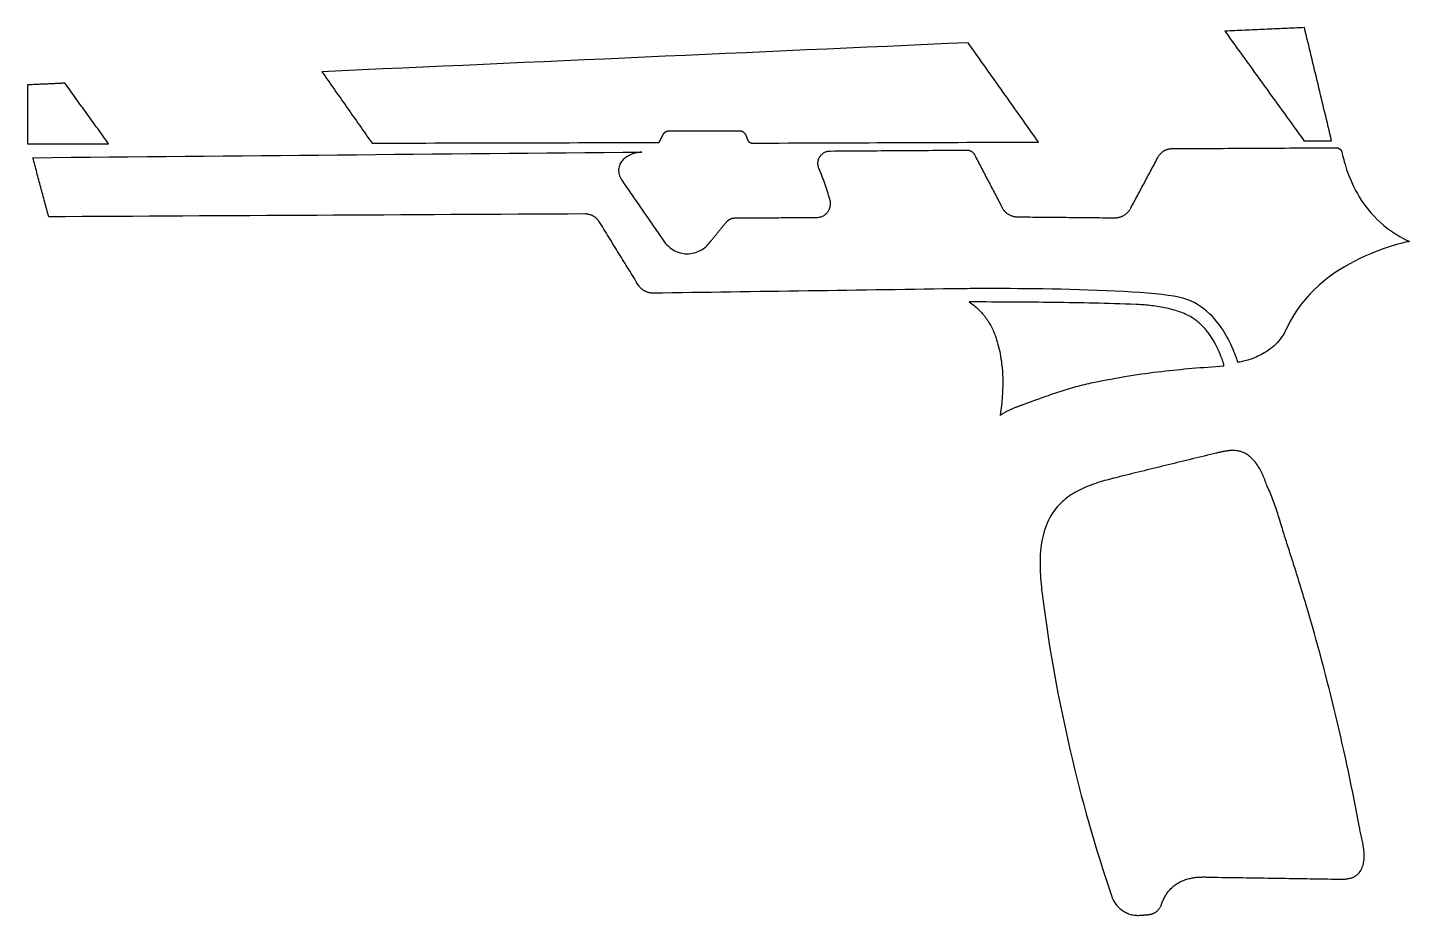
# Model space of a CAD drawing. Header units: metres. Extents: x 15 to 150, y -137 to -51.
import ezdxf

# ---------------------------------------------------------------- set-up
doc = ezdxf.new("R2010")
doc.units = ezdxf.units.M

msp = doc.modelspace()

# ---------------------------------------------------------------- linework, layer by layer
for points in [[(139.395708, -61.676534), (139.479528, -61.67628), (139.563348, -61.676026), (139.647168, -61.675772), (139.730988, -61.675518), (139.814808, -61.675264), (139.898628, -61.67501), (139.982448, -61.674756), (140.066268, -61.674502), (140.150088, -61.674248), (140.233908, -61.673994), (140.317728, -61.67374), (140.401548, -61.673486), (140.485368, -61.673232), (140.569188, -61.672978), (140.653008, -61.672724), (140.736828, -61.67247), (140.820648, -61.672216), (140.904468, -61.671962), (140.988288, -61.671708), (141.072108, -61.671454), (141.155928, -61.6712), (141.239748, -61.670946), (141.323568, -61.670692), (141.407388, -61.670438), (141.491208, -61.670184), (141.575028, -61.66993), (141.658848, -61.669676), (141.742668, -61.669422), (141.826488, -61.669168), (141.910308, -61.668914), (141.994128, -61.66866), (142.077948, -61.668406), (141.99489, -61.322458), (141.911832, -60.97651), (141.828774, -60.630562), (141.745716, -60.284614), (141.662658, -59.938666), (141.5796, -59.592718), (141.496542, -59.24677), (141.413484, -58.900822), (141.330426, -58.554874), (141.247368, -58.208926), (141.16431, -57.862978), (141.081252, -57.51703), (140.998194, -57.171082), (140.915136, -56.825134), (140.832078, -56.479186), (140.74902, -56.133238), (140.665962, -55.78729), (140.582904, -55.441342), (140.499846, -55.095394), (140.416788, -54.749446), (140.33373, -54.403498), (140.250672, -54.05755), (140.167614, -53.711602), (140.084556, -53.365654), (140.001498, -53.019706), (139.91844, -52.673758), (139.835382, -52.32781), (139.752324, -51.981862), (139.669266, -51.635914), (139.586208, -51.289966), (139.50315, -50.944018), (139.420092, -50.59807), (139.177014, -50.608992), (138.93419, -50.619914), (138.691112, -50.630836), (138.448034, -50.641758), (138.20521, -50.65268), (137.962132, -50.663602), (137.719054, -50.674524), (137.47623, -50.685446), (137.233152, -50.696368), (136.990328, -50.70729), (136.74725, -50.718212), (136.504172, -50.729134), (136.261348, -50.740056), (136.01827, -50.750978), (135.775192, -50.7619), (135.532368, -50.772822), (135.28929, -50.783744), (135.046466, -50.794666), (134.803388, -50.805588), (134.56031, -50.81651), (134.317486, -50.827432), (134.074408, -50.838354), (133.83133, -50.849276), (133.588506, -50.860198), (133.345428, -50.87112), (133.102604, -50.882042), (132.859526, -50.892964), (132.616448, -50.903886), (132.373624, -50.914808), (132.130546, -50.92573), (131.887468, -50.936652), (131.644644, -50.947574), (131.88696, -51.283108), (132.129276, -51.618642), (132.371592, -51.954176), (132.613908, -52.28971), (132.856224, -52.625244), (133.09854, -52.960778), (133.340856, -53.296312), (133.583172, -53.631846), (133.825488, -53.96738), (134.067804, -54.302914), (134.31012, -54.638448), (134.552436, -54.973982), (134.794752, -55.309516), (135.037068, -55.64505), (135.279384, -55.980584), (135.5217, -56.316118), (135.764016, -56.651652), (136.006332, -56.987186), (136.248648, -57.32272), (136.490964, -57.658254), (136.73328, -57.993788), (136.975596, -58.329322), (137.217912, -58.664856), (137.460228, -59.00039), (137.702544, -59.335924), (137.94486, -59.671458), (138.187176, -60.006992), (138.429492, -60.342526), (138.671808, -60.67806), (138.914124, -61.013594), (139.15644, -61.349128), (139.398756, -61.684662)], [(106.548428, -52.07635), (104.575102, -52.164742), (102.601776, -52.253134), (100.62845, -52.341526), (98.655124, -52.429918), (96.681798, -52.51831), (94.708472, -52.606702), (92.735146, -52.695094), (90.76182, -52.783486), (88.788494, -52.871878), (86.815168, -52.96027), (84.841842, -53.048662), (82.868516, -53.137054), (80.89519, -53.225446), (78.921864, -53.313838), (76.948538, -53.40223), (74.975212, -53.490622), (73.001886, -53.579014), (71.02856, -53.667406), (69.055234, -53.755798), (67.081908, -53.84419), (65.108582, -53.932582), (63.135256, -54.020974), (61.16193, -54.109366), (59.188604, -54.197758), (57.215278, -54.28615), (55.241952, -54.374542), (53.268626, -54.462934), (51.2953, -54.551326), (49.321974, -54.639718), (47.348648, -54.72811), (45.375322, -54.816502), (43.401996, -54.904894), (43.555158, -55.12308), (43.70832, -55.341266), (43.861482, -55.559452), (44.014644, -55.777638), (44.167806, -55.995824), (44.320968, -56.21401), (44.47413, -56.432196), (44.627292, -56.650382), (44.780454, -56.868568), (44.933616, -57.086754), (45.086778, -57.30494), (45.23994, -57.523126), (45.393102, -57.741312), (45.546264, -57.959498), (45.699426, -58.177684), (45.852588, -58.39587), (46.00575, -58.614056), (46.158912, -58.832242), (46.312074, -59.050428), (46.465236, -59.268614), (46.618398, -59.4868), (46.77156, -59.704986), (46.924722, -59.923172), (47.077884, -60.141358), (47.231046, -60.359544), (47.384208, -60.57773), (47.53737, -60.795916), (47.690532, -61.014102), (47.843694, -61.232288), (47.996856, -61.450474), (48.150018, -61.66866), (48.30318, -61.886846), (49.179734, -61.884814), (50.056288, -61.882782), (50.932842, -61.88075), (51.809396, -61.878718), (52.68595, -61.876686), (53.562504, -61.874654), (54.439058, -61.872622), (55.315612, -61.87059), (56.192166, -61.868558), (57.06872, -61.866526), (57.945274, -61.864494), (58.821828, -61.862462), (59.698382, -61.86043), (60.574936, -61.858398), (61.45149, -61.856366), (62.328044, -61.854334), (63.204598, -61.852302), (64.081152, -61.85027), (64.957706, -61.848238), (65.83426, -61.846206), (66.710814, -61.844174), (67.587368, -61.842142), (68.463922, -61.84011), (69.340476, -61.838078), (70.21703, -61.836046), (71.093584, -61.834014), (71.970138, -61.831982), (72.846692, -61.82995), (73.723246, -61.827918), (74.5998, -61.825886), (75.476354, -61.823854), (76.352908, -61.821822), (76.366878, -61.794644), (76.380848, -61.767466), (76.394818, -61.740288), (76.408788, -61.71311), (76.422758, -61.685932), (76.436728, -61.658754), (76.450698, -61.631576), (76.464668, -61.604398), (76.478638, -61.57722), (76.492608, -61.550042), (76.506578, -61.522864), (76.520548, -61.495686), (76.534518, -61.468508), (76.548488, -61.44133), (76.562458, -61.414152), (76.576428, -61.386974), (76.590398, -61.359796), (76.604368, -61.332618), (76.618338, -61.30544), (76.632308, -61.278262), (76.646278, -61.251084), (76.660248, -61.223906), (76.674218, -61.196728), (76.688188, -61.16955), (76.702158, -61.142372), (76.716128, -61.115194), (76.730098, -61.088016), (76.744068, -61.060838), (76.758038, -61.03366), (76.772008, -61.006482), (76.785978, -60.979304), (76.799948, -60.952126), (76.812902, -60.93587), (76.826364, -60.920122), (76.84008, -60.904628), (76.854304, -60.889642), (76.868782, -60.875164), (76.883768, -60.861194), (76.899008, -60.847478), (76.914756, -60.83427), (76.930758, -60.82157), (76.947014, -60.809378), (76.963778, -60.797694), (76.980796, -60.786518), (76.998068, -60.77585), (77.015594, -60.76569), (77.033374, -60.756038), (77.051408, -60.746894), (77.069696, -60.738258), (77.088238, -60.73013), (77.107034, -60.72251), (77.126084, -60.715398), (77.145388, -60.708794), (77.164946, -60.702698), (77.184504, -60.69711), (77.204316, -60.692284), (77.224382, -60.687966), (77.244448, -60.684156), (77.264768, -60.680854), (77.285088, -60.678314), (77.305662, -60.676282), (77.326236, -60.674758), (77.347064, -60.673742), (77.367892, -60.673488), (77.58049, -60.673488), (77.793088, -60.673488), (78.005686, -60.673488), (78.218284, -60.673488), (78.430882, -60.673488), (78.64348, -60.673488), (78.856078, -60.673488), (79.068676, -60.673488), (79.281274, -60.673488), (79.493872, -60.673488), (79.70647, -60.673488), (79.919068, -60.673488), (80.131666, -60.673488), (80.344264, -60.673488), (80.556862, -60.673488), (80.76946, -60.673488), (80.982058, -60.673488), (81.194656, -60.673488), (81.407254, -60.673488), (81.619852, -60.673488), (81.83245, -60.673488), (82.045048, -60.673488), (82.257646, -60.673488), (82.470244, -60.673488), (82.682842, -60.673488), (82.89544, -60.673488), (83.108038, -60.673488), (83.320636, -60.673488), (83.533234, -60.673488), (83.745832, -60.673488), (83.95843, -60.673488), (84.171028, -60.673488), (84.199984, -60.673996), (84.228686, -60.675774), (84.257134, -60.678568), (84.285328, -60.682632), (84.313268, -60.687712), (84.3407, -60.693808), (84.367878, -60.70092), (84.394802, -60.709048), (84.421218, -60.718192), (84.447126, -60.728352), (84.472526, -60.739528), (84.497418, -60.75172), (84.521802, -60.764928), (84.545678, -60.778898), (84.569046, -60.793884), (84.591906, -60.809632), (84.614004, -60.826396), (84.635594, -60.843922), (84.656422, -60.86221), (84.676488, -60.88126), (84.695792, -60.901072), (84.714334, -60.9219), (84.732114, -60.943236), (84.749132, -60.965334), (84.765388, -60.988194), (84.780628, -61.011816), (84.795106, -61.0362), (84.808568, -61.061092), (84.821014, -61.086746), (84.832698, -61.112908), (84.843366, -61.139578), (84.853018, -61.16701), (84.857336, -61.178694), (84.861654, -61.190378), (84.865972, -61.202062), (84.87029, -61.213746), (84.874608, -61.22543), (84.878926, -61.237114), (84.883244, -61.248798), (84.887562, -61.260482), (84.89188, -61.272166), (84.896198, -61.28385), (84.900516, -61.295534), (84.904834, -61.307218), (84.909152, -61.318902), (84.91347, -61.330586), (84.917788, -61.34227), (84.922106, -61.353954), (84.926424, -61.365638), (84.930742, -61.377322), (84.93506, -61.389006), (84.939378, -61.40069), (84.943696, -61.412374), (84.948014, -61.424058), (84.952332, -61.435742), (84.95665, -61.447426), (84.960968, -61.45911), (84.965286, -61.470794), (84.969604, -61.482478), (84.973922, -61.494162), (84.97824, -61.505846), (84.982558, -61.51753), (84.986876, -61.529214), (84.991194, -61.540898), (84.99856, -61.560202), (85.006688, -61.578998), (85.015324, -61.59754), (85.024722, -61.615574), (85.034882, -61.6331), (85.04555, -61.650118), (85.056726, -61.666628), (85.068664, -61.68263), (85.08111, -61.698124), (85.094064, -61.71311), (85.107526, -61.727588), (85.121496, -61.741558), (85.135974, -61.75502), (85.15096, -61.767974), (85.166454, -61.780166), (85.182456, -61.79185), (85.198966, -61.802772), (85.21573, -61.813186), (85.233002, -61.822838), (85.250528, -61.831982), (85.268562, -61.840364), (85.28685, -61.848238), (85.305392, -61.85535), (85.324188, -61.8617), (85.343238, -61.867288), (85.362542, -61.872368), (85.3821, -61.876686), (85.401912, -61.880242), (85.421978, -61.883036), (85.442298, -61.885068), (85.462872, -61.886084), (85.483446, -61.886338), (86.356698, -61.883036), (87.22995, -61.879734), (88.103202, -61.876432), (88.976454, -61.87313), (89.849706, -61.869828), (90.722958, -61.866526), (91.59621, -61.863224), (92.469462, -61.859922), (93.342714, -61.85662), (94.215966, -61.853318), (95.089218, -61.850016), (95.96247, -61.846714), (96.835722, -61.843412), (97.708974, -61.84011), (98.582226, -61.836808), (99.455478, -61.833506), (100.32873, -61.830204), (101.201982, -61.826902), (102.075234, -61.8236), (102.948486, -61.820298), (103.821738, -61.816996), (104.69499, -61.813694), (105.568242, -61.810392), (106.441494, -61.80709), (107.314746, -61.803788), (108.187998, -61.800486), (109.06125, -61.797184), (109.934502, -61.793882), (110.807754, -61.79058), (111.681006, -61.787278), (112.554258, -61.783976), (113.42751, -61.780674), (113.212626, -61.477398), (112.997742, -61.174122), (112.782858, -60.870846), (112.567974, -60.56757), (112.35309, -60.264294), (112.138206, -59.961018), (111.923322, -59.657742), (111.708438, -59.354466), (111.493554, -59.05119), (111.27867, -58.747914), (111.063786, -58.444638), (110.848902, -58.141362), (110.634018, -57.838086), (110.419134, -57.53481), (110.20425, -57.231534), (109.989366, -56.928258), (109.774482, -56.624982), (109.559598, -56.321706), (109.344714, -56.01843), (109.12983, -55.715154), (108.914946, -55.411878), (108.700062, -55.108602), (108.485178, -54.805326), (108.270294, -54.50205), (108.05541, -54.198774), (107.840526, -53.895498), (107.625642, -53.592222), (107.410758, -53.288946), (107.195874, -52.98567), (106.98099, -52.682394), (106.766106, -52.379118), (106.551222, -52.075842)], [(18.28927, -56.031384), (18.175478, -56.036464), (18.061686, -56.041544), (17.947894, -56.046624), (17.834102, -56.051704), (17.72031, -56.056784), (17.606518, -56.061864), (17.492726, -56.066944), (17.378934, -56.072024), (17.265142, -56.077104), (17.15135, -56.082184), (17.037558, -56.087264), (16.923766, -56.092344), (16.809974, -56.097424), (16.696182, -56.102504), (16.58239, -56.107584), (16.468598, -56.112664), (16.354806, -56.117744), (16.241014, -56.122824), (16.127222, -56.127904), (16.01343, -56.132984), (15.899638, -56.138064), (15.785846, -56.143144), (15.672054, -56.148224), (15.558262, -56.153304), (15.44447, -56.158384), (15.330678, -56.163464), (15.216886, -56.168544), (15.103094, -56.173624), (14.989302, -56.178704), (14.87551, -56.183784), (14.761718, -56.188864), (14.647926, -56.193944), (14.647926, -56.374284), (14.647926, -56.554624), (14.647926, -56.734964), (14.647926, -56.915304), (14.647926, -57.095644), (14.647926, -57.275984), (14.647926, -57.456324), (14.647926, -57.636664), (14.647926, -57.817004), (14.647926, -57.997344), (14.647926, -58.177684), (14.647926, -58.358024), (14.647926, -58.538364), (14.647926, -58.718704), (14.647926, -58.899044), (14.647926, -59.079384), (14.647926, -59.259724), (14.647926, -59.440064), (14.647926, -59.620404), (14.647926, -59.800744), (14.647926, -59.981084), (14.647926, -60.161424), (14.647926, -60.341764), (14.647926, -60.522104), (14.647926, -60.702444), (14.647926, -60.882784), (14.647926, -61.063124), (14.647926, -61.243464), (14.647926, -61.423804), (14.647926, -61.604144), (14.647926, -61.784484), (14.647926, -61.964824), (14.895068, -61.964316), (15.14221, -61.963808), (15.389352, -61.9633), (15.636494, -61.962792), (15.883636, -61.962284), (16.130778, -61.961776), (16.37792, -61.961268), (16.625062, -61.96076), (16.872204, -61.960252), (17.119346, -61.959744), (17.366488, -61.959236), (17.61363, -61.958728), (17.860772, -61.95822), (18.107914, -61.957712), (18.355056, -61.957204), (18.602198, -61.956696), (18.84934, -61.956188), (19.096482, -61.95568), (19.343624, -61.955172), (19.590766, -61.954664), (19.837908, -61.954156), (20.08505, -61.953648), (20.332192, -61.95314), (20.579334, -61.952632), (20.826476, -61.952124), (21.073618, -61.951616), (21.32076, -61.951108), (21.567902, -61.9506), (21.815044, -61.950092), (22.062186, -61.949584), (22.309328, -61.949076), (22.55647, -61.948568), (22.423374, -61.763656), (22.290278, -61.578744), (22.157182, -61.393832), (22.024086, -61.20892), (21.89099, -61.024008), (21.757894, -60.839096), (21.624798, -60.654184), (21.491702, -60.469272), (21.358606, -60.28436), (21.22551, -60.099448), (21.092414, -59.914536), (20.959318, -59.729624), (20.826222, -59.544712), (20.693126, -59.3598), (20.56003, -59.174888), (20.426934, -58.989976), (20.293838, -58.805064), (20.160742, -58.620152), (20.027646, -58.43524), (19.89455, -58.250328), (19.761454, -58.065416), (19.628358, -57.880504), (19.495262, -57.695592), (19.362166, -57.51068), (19.22907, -57.325768), (19.095974, -57.140856), (18.962878, -56.955944), (18.829782, -56.771032), (18.696686, -56.58612), (18.56359, -56.401208), (18.430494, -56.216296), (18.297398, -56.031384)], [(15.169388, -63.308484), (17.029176, -63.291212), (18.888964, -63.27394), (20.748752, -63.256668), (22.60854, -63.239396), (24.468328, -63.222124), (26.328116, -63.204852), (28.187904, -63.18758), (30.047692, -63.170308), (31.90748, -63.153036), (33.767268, -63.135764), (35.627056, -63.118492), (37.486844, -63.10122), (39.346632, -63.083948), (41.20642, -63.066676), (43.066208, -63.049404), (44.925996, -63.032132), (46.785784, -63.01486), (48.645572, -62.997588), (50.50536, -62.980316), (52.365148, -62.963044), (54.224936, -62.945772), (56.084724, -62.9285), (57.944512, -62.911228), (59.8043, -62.893956), (61.664088, -62.876684), (63.523876, -62.859412), (65.383664, -62.84214), (67.243452, -62.824868), (69.10324, -62.807596), (70.963028, -62.790324), (72.822816, -62.773052), (74.682604, -62.75578), (74.519028, -62.771528), (74.359262, -62.793626), (74.20356, -62.822074), (74.05243, -62.856618), (73.906126, -62.897004), (73.764902, -62.943232), (73.628758, -62.995048), (73.498202, -63.052198), (73.373742, -63.114682), (73.255378, -63.182246), (73.143364, -63.254636), (73.037954, -63.331852), (72.939656, -63.41364), (72.848724, -63.499746), (72.765158, -63.59017), (72.689466, -63.684658), (72.621902, -63.782956), (72.56272, -63.885064), (72.512174, -63.990728), (72.470518, -64.099694), (72.43826, -64.211962), (72.4154, -64.327278), (72.402446, -64.445388), (72.399398, -64.566292), (72.406764, -64.689736), (72.424798, -64.815466), (72.453754, -64.943228), (72.493886, -65.073022), (72.545448, -65.204848), (72.608694, -65.338198), (72.684132, -65.473072), (72.771762, -65.60947), (72.889872, -65.780412), (73.007982, -65.951354), (73.126092, -66.122296), (73.244202, -66.293238), (73.362312, -66.46418), (73.480422, -66.635122), (73.598532, -66.806064), (73.716642, -66.977006), (73.834752, -67.147948), (73.952862, -67.31889), (74.070972, -67.489832), (74.189082, -67.660774), (74.307192, -67.831716), (74.425302, -68.002658), (74.543412, -68.1736), (74.661522, -68.344542), (74.779632, -68.515484), (74.897742, -68.686426), (75.015852, -68.857368), (75.133962, -69.02831), (75.252072, -69.199252), (75.370182, -69.370194), (75.488292, -69.541136), (75.606402, -69.712078), (75.724512, -69.88302), (75.842622, -70.053962), (75.960732, -70.224904), (76.078842, -70.395846), (76.196952, -70.566788), (76.315062, -70.73773), (76.433172, -70.908672), (76.551282, -71.079614), (76.683108, -71.285862), (76.820522, -71.476616), (76.963016, -71.652384), (77.110082, -71.81342), (77.261466, -71.959978), (77.41666, -72.092312), (77.575156, -72.21093), (77.7367, -72.315832), (77.900784, -72.407526), (78.0669, -72.486266), (78.23454, -72.552306), (78.40345, -72.6059), (78.573122, -72.647302), (78.743048, -72.676766), (78.912974, -72.6948), (79.082392, -72.701404), (79.250794, -72.697086), (79.417926, -72.6821), (79.58328, -72.6567), (79.746348, -72.62114), (79.906622, -72.575674), (80.063848, -72.52081), (80.217518, -72.456548), (80.367378, -72.383396), (80.512666, -72.301608), (80.653128, -72.211438), (80.788256, -72.11314), (80.917796, -72.006968), (81.04124, -71.893176), (81.15808, -71.772272), (81.267808, -71.64451), (81.37017, -71.50989), (81.417414, -71.451978), (81.464658, -71.394066), (81.511902, -71.336154), (81.559146, -71.278242), (81.60639, -71.22033), (81.653634, -71.162418), (81.700878, -71.104506), (81.748122, -71.046594), (81.795366, -70.988682), (81.84261, -70.93077), (81.889854, -70.872858), (81.937098, -70.814946), (81.984342, -70.757034), (82.031586, -70.699122), (82.07883, -70.64121), (82.126074, -70.583298), (82.173318, -70.525386), (82.220562, -70.467474), (82.267806, -70.409562), (82.31505, -70.35165), (82.362294, -70.293738), (82.409538, -70.235826), (82.456782, -70.177914), (82.504026, -70.120002), (82.55127, -70.06209), (82.598514, -70.004178), (82.645758, -69.946266), (82.693002, -69.888354), (82.740246, -69.830442), (82.78749, -69.77253), (82.834734, -69.714618), (82.881978, -69.656706), (82.904076, -69.628512), (82.926936, -69.60108), (82.950558, -69.574664), (82.974942, -69.54901), (82.999834, -69.524118), (83.025488, -69.499988), (83.051904, -69.47662), (83.078828, -69.454268), (83.106514, -69.432678), (83.134708, -69.412104), (83.16341, -69.392292), (83.19262, -69.373496), (83.222338, -69.355462), (83.252564, -69.338444), (83.283298, -69.322188), (83.31454, -69.306948), (83.34629, -69.292724), (83.378548, -69.279262), (83.41106, -69.266816), (83.44408, -69.255386), (83.477354, -69.244972), (83.510882, -69.235574), (83.544918, -69.227192), (83.579208, -69.219826), (83.613752, -69.213476), (83.64855, -69.208142), (83.683602, -69.203824), (83.718654, -69.200522), (83.75396, -69.198236), (83.78952, -69.196966), (83.82508, -69.196966), (83.860894, -69.197982), (84.10575, -69.196458), (84.350606, -69.194934), (84.595462, -69.19341), (84.840318, -69.191886), (85.085174, -69.190362), (85.33003, -69.188838), (85.574886, -69.187314), (85.819742, -69.18579), (86.064598, -69.184266), (86.309454, -69.182742), (86.55431, -69.181218), (86.799166, -69.179694), (87.044022, -69.17817), (87.288878, -69.176646), (87.533734, -69.175122), (87.77859, -69.173598), (88.023446, -69.172074), (88.268302, -69.17055), (88.513158, -69.169026), (88.758014, -69.167502), (89.00287, -69.165978), (89.247726, -69.164454), (89.492582, -69.16293), (89.737438, -69.161406), (89.982294, -69.159882), (90.22715, -69.158358), (90.472006, -69.156834), (90.716862, -69.15531), (90.961718, -69.153786), (91.206574, -69.152262), (91.45143, -69.150738), (91.696286, -69.149214), (91.782392, -69.15023), (91.866974, -69.146166), (91.949778, -69.137022), (92.030804, -69.123052), (92.110052, -69.104256), (92.187268, -69.080888), (92.262198, -69.053202), (92.334842, -69.021198), (92.4052, -68.98513), (92.473018, -68.945252), (92.538042, -68.901564), (92.600272, -68.85432), (92.659454, -68.803774), (92.715588, -68.749926), (92.768674, -68.69303), (92.818204, -68.63334), (92.864432, -68.570856), (92.907104, -68.505832), (92.945966, -68.438522), (92.981018, -68.368926), (93.012006, -68.297298), (93.03893, -68.223892), (93.061536, -68.148708), (93.079824, -68.072), (93.09354, -67.993768), (93.102684, -67.914266), (93.107002, -67.833748), (93.10624, -67.752468), (93.100652, -67.670426), (93.08973, -67.587876), (93.073474, -67.504818), (93.051884, -67.421506), (93.026738, -67.336416), (93.001084, -67.250056), (92.974922, -67.162426), (92.947998, -67.07378), (92.920566, -66.984118), (92.892626, -66.89344), (92.864178, -66.801746), (92.834968, -66.70929), (92.80525, -66.616072), (92.775024, -66.521838), (92.74429, -66.427096), (92.712794, -66.331592), (92.68079, -66.23558), (92.648278, -66.138806), (92.615258, -66.041524), (92.58173, -65.943734), (92.547694, -65.84569), (92.51315, -65.747138), (92.477844, -65.648332), (92.44203, -65.549272), (92.405708, -65.450212), (92.368878, -65.350898), (92.33154, -65.251584), (92.293694, -65.15227), (92.25534, -65.052956), (92.216478, -64.953642), (92.177108, -64.854328), (92.13723, -64.755268), (92.096844, -64.656462), (92.05595, -64.55791), (92.014548, -64.459866), (91.972638, -64.362076), (91.94292, -64.286384), (91.918536, -64.210438), (91.899232, -64.134238), (91.885262, -64.058038), (91.876118, -63.982092), (91.8718, -63.9064), (91.872308, -63.831216), (91.877388, -63.756794), (91.88704, -63.683388), (91.901264, -63.610998), (91.919552, -63.539878), (91.942158, -63.470282), (91.968828, -63.40221), (91.999308, -63.335916), (92.033598, -63.271654), (92.071698, -63.209424), (92.113354, -63.149734), (92.158566, -63.092584), (92.20708, -63.037974), (92.258642, -62.986158), (92.313506, -62.937644), (92.371164, -62.892178), (92.43187, -62.850268), (92.49537, -62.811914), (92.56141, -62.77737), (92.62999, -62.746636), (92.700856, -62.72022), (92.774008, -62.698122), (92.849446, -62.680342), (92.926916, -62.667388), (93.006418, -62.65926), (93.087698, -62.656212), (93.50502, -62.653418), (93.922342, -62.650624), (94.339664, -62.64783), (94.756986, -62.645036), (95.174308, -62.642242), (95.59163, -62.639448), (96.008952, -62.636654), (96.426274, -62.63386), (96.843596, -62.631066), (97.260918, -62.628272), (97.67824, -62.625478), (98.095562, -62.622684), (98.512884, -62.61989), (98.930206, -62.617096), (99.347528, -62.614302), (99.76485, -62.611508), (100.182172, -62.608714), (100.599494, -62.60592), (101.016816, -62.603126), (101.434138, -62.600332), (101.85146, -62.597538), (102.268782, -62.594744), (102.686104, -62.59195), (103.103426, -62.589156), (103.520748, -62.586362), (103.93807, -62.583568), (104.355392, -62.580774), (104.772714, -62.57798), (105.190036, -62.575186), (105.607358, -62.572392), (106.02468, -62.569598), (106.442002, -62.566804), (106.472482, -62.567058), (106.502708, -62.568582), (106.53268, -62.571122), (106.562398, -62.574678), (106.591862, -62.579504), (106.621072, -62.585346), (106.650028, -62.592204), (106.678476, -62.600078), (106.70667, -62.608968), (106.734356, -62.618874), (106.761788, -62.629796), (106.788712, -62.64148), (106.815128, -62.65418), (106.841036, -62.667896), (106.866436, -62.682374), (106.891328, -62.697868), (106.915712, -62.714124), (106.939334, -62.731396), (106.962448, -62.74943), (106.9848, -62.768226), (107.006644, -62.788038), (107.027726, -62.808612), (107.048046, -62.829948), (107.067604, -62.852046), (107.0864, -62.874906), (107.104434, -62.898528), (107.121706, -62.922912), (107.137962, -62.947804), (107.153456, -62.973458), (107.167934, -62.999874), (107.18165, -63.026798), (107.19435, -63.054484), (107.273344, -63.20536), (107.352338, -63.356236), (107.431332, -63.507112), (107.510326, -63.657988), (107.58932, -63.808864), (107.668314, -63.95974), (107.747308, -64.110616), (107.826302, -64.261492), (107.905296, -64.412368), (107.98429, -64.563244), (108.063284, -64.71412), (108.142278, -64.864996), (108.221272, -65.015872), (108.300266, -65.166748), (108.37926, -65.317624), (108.458254, -65.4685), (108.537248, -65.619376), (108.616242, -65.770252), (108.695236, -65.921128), (108.77423, -66.072004), (108.853224, -66.22288), (108.932218, -66.373756), (109.011212, -66.524632), (109.090206, -66.675508), (109.1692, -66.826384), (109.248194, -66.97726), (109.327188, -67.128136), (109.406182, -67.279012), (109.485176, -67.429888), (109.56417, -67.580764), (109.643164, -67.73164), (109.722158, -67.882516), (109.746034, -67.949572), (109.77245, -68.015358), (109.801406, -68.07962), (109.832648, -68.142358), (109.866176, -68.203572), (109.90199, -68.263008), (109.939836, -68.32092), (109.979968, -68.377054), (110.022132, -68.43141), (110.066074, -68.483988), (110.112048, -68.534788), (110.1598, -68.58381), (110.20933, -68.6308), (110.260638, -68.675758), (110.31347, -68.718684), (110.36808, -68.759578), (110.424214, -68.79844), (110.481872, -68.835016), (110.5408, -68.869306), (110.600998, -68.901564), (110.662466, -68.931282), (110.725204, -68.958714), (110.789212, -68.98386), (110.854236, -69.006466), (110.920276, -69.026532), (110.987332, -69.044058), (111.05515, -69.059044), (111.12373, -69.07149), (111.193072, -69.081142), (111.263176, -69.088254), (111.333788, -69.092572), (111.405162, -69.094096), (111.701326, -69.09689), (111.99749, -69.099684), (112.293654, -69.102478), (112.589818, -69.105272), (112.885982, -69.108066), (113.182146, -69.11086), (113.47831, -69.113654), (113.774474, -69.116448), (114.070638, -69.119242), (114.366802, -69.122036), (114.662966, -69.12483), (114.95913, -69.127624), (115.255294, -69.130418), (115.551458, -69.133212), (115.847622, -69.136006), (116.143786, -69.1388), (116.43995, -69.141594), (116.736114, -69.144388), (117.032278, -69.147182), (117.328442, -69.149976), (117.624606, -69.15277), (117.92077, -69.155564), (118.216934, -69.158358), (118.513098, -69.161152), (118.809262, -69.163946), (119.105426, -69.16674), (119.40159, -69.169534), (119.697754, -69.172328), (119.993918, -69.175122), (120.290082, -69.177916), (120.586246, -69.18071), (120.88241, -69.183504), (120.943878, -69.182488), (121.005092, -69.17944), (121.065798, -69.174106), (121.125996, -69.16674), (121.185686, -69.157342), (121.244868, -69.145912), (121.303542, -69.132704), (121.361454, -69.117464), (121.418858, -69.100446), (121.4755, -69.081396), (121.53138, -69.060568), (121.586498, -69.037962), (121.6406, -69.013324), (121.69394, -68.986908), (121.746264, -68.958714), (121.797572, -68.928996), (121.847864, -68.8975), (121.89714, -68.864226), (121.9454, -68.829428), (121.99239, -68.792852), (122.03811, -68.754752), (122.082814, -68.715128), (122.125994, -68.67398), (122.167904, -68.631308), (122.208544, -68.587112), (122.24766, -68.541392), (122.285252, -68.494402), (122.32132, -68.445888), (122.355864, -68.396104), (122.388884, -68.344796), (122.42038, -68.292218), (122.450098, -68.23837), (122.534172, -68.081398), (122.618246, -67.924426), (122.70232, -67.767454), (122.786394, -67.610482), (122.870468, -67.45351), (122.954542, -67.296538), (123.038616, -67.139566), (123.12269, -66.982594), (123.206764, -66.825622), (123.290838, -66.66865), (123.374912, -66.511678), (123.458986, -66.354706), (123.54306, -66.197734), (123.627134, -66.040762), (123.711208, -65.88379), (123.795282, -65.726818), (123.879356, -65.569846), (123.96343, -65.412874), (124.047504, -65.255902), (124.131578, -65.09893), (124.215652, -64.941958), (124.299726, -64.784986), (124.3838, -64.628014), (124.467874, -64.471042), (124.551948, -64.31407), (124.636022, -64.157098), (124.720096, -64.000126), (124.80417, -63.843154), (124.888244, -63.686182), (124.972318, -63.52921), (125.056392, -63.372238), (125.140466, -63.215266), (125.165104, -63.170562), (125.191012, -63.126874), (125.218444, -63.084456), (125.247146, -63.043054), (125.277118, -63.002668), (125.30836, -62.963552), (125.340872, -62.925706), (125.3744, -62.888876), (125.409198, -62.853316), (125.445012, -62.819026), (125.481842, -62.786006), (125.519942, -62.754256), (125.558804, -62.723776), (125.598682, -62.69482), (125.639576, -62.667134), (125.681232, -62.640718), (125.723904, -62.615826), (125.767338, -62.592458), (125.811534, -62.57036), (125.856492, -62.549786), (125.902212, -62.530736), (125.94844, -62.51321), (125.99543, -62.497208), (126.042928, -62.48273), (126.090934, -62.469776), (126.139448, -62.4586), (126.18847, -62.448948), (126.238, -62.44082), (126.288038, -62.43447), (126.33833, -62.429898), (126.38913, -62.42685), (126.440184, -62.42558), (126.94285, -62.422786), (127.445516, -62.419992), (127.948182, -62.417198), (128.450848, -62.414404), (128.953514, -62.41161), (129.45618, -62.408816), (129.958846, -62.406022), (130.461512, -62.403228), (130.964178, -62.400434), (131.466844, -62.39764), (131.96951, -62.394846), (132.472176, -62.392052), (132.974842, -62.389258), (133.477508, -62.386464), (133.980174, -62.38367), (134.48284, -62.380876), (134.985506, -62.378082), (135.488172, -62.375288), (135.990838, -62.372494), (136.493504, -62.3697), (136.99617, -62.366906), (137.498836, -62.364112), (138.001502, -62.361318), (138.504168, -62.358524), (139.006834, -62.35573), (139.5095, -62.352936), (140.012166, -62.350142), (140.514832, -62.347348), (141.017498, -62.344554), (141.520164, -62.34176), (142.02283, -62.338966), (142.525496, -62.336172), (142.549372, -62.33668), (142.572994, -62.338204), (142.596616, -62.34049), (142.61973, -62.343792), (142.64259, -62.34811), (142.665196, -62.353444), (142.687548, -62.35954), (142.709392, -62.366652), (142.730982, -62.374526), (142.752064, -62.383416), (142.772638, -62.393068), (142.792958, -62.403482), (142.81277, -62.414658), (142.832074, -62.426596), (142.85087, -62.439296), (142.869158, -62.452758), (142.886684, -62.466982), (142.903702, -62.481968), (142.920212, -62.497716), (142.93596, -62.514226), (142.9512, -62.531244), (142.965678, -62.549024), (142.979394, -62.567312), (142.992348, -62.586108), (143.00454, -62.605666), (143.01597, -62.625732), (143.026638, -62.646306), (143.036544, -62.667388), (143.045434, -62.688978), (143.053562, -62.711076), (143.060674, -62.733682), (143.067024, -62.756796), (143.10614, -62.91453), (143.149828, -63.08979), (143.19885, -63.28156), (143.253714, -63.488824), (143.314928, -63.710566), (143.383254, -63.94577), (143.4592, -64.19342), (143.543528, -64.4525), (143.636746, -64.721994), (143.739362, -65.00114), (143.852138, -65.288668), (143.975836, -65.583562), (144.110964, -65.88506), (144.25803, -66.191892), (144.417796, -66.503042), (144.59077, -66.817748), (144.777714, -67.13474), (144.979136, -67.453256), (145.195798, -67.772026), (145.428208, -68.090288), (145.676874, -68.407026), (145.942558, -68.721224), (146.226022, -69.031612), (146.527774, -69.337428), (146.848322, -69.637656), (147.188428, -69.93128), (147.5486, -70.217284), (147.9296, -70.494652), (148.331936, -70.762368), (148.756116, -71.019416), (149.202902, -71.26478), (149.673056, -71.497444), (149.647402, -71.50227), (149.572472, -71.517256), (149.450806, -71.543164), (149.284944, -71.580502), (149.077934, -71.630032), (148.832316, -71.692262), (148.55063, -71.767954), (148.23567, -71.85787), (147.89023, -71.962518), (147.51685, -72.08266), (147.118324, -72.218804), (146.697192, -72.371712), (146.256248, -72.542146), (145.798286, -72.730614), (145.325846, -72.937878), (144.841722, -73.164446), (144.348454, -73.41108), (143.848836, -73.678542), (143.345662, -73.96734), (142.841472, -74.278236), (142.338806, -74.611738), (141.840712, -74.968608), (141.34973, -75.349608), (140.8684, -75.755246), (140.399516, -76.186284), (139.945872, -76.643484), (139.510008, -77.127354), (139.094718, -77.638402), (138.702796, -78.177644), (138.336782, -78.745588), (137.999216, -79.342742), (137.693146, -79.969868), (137.578592, -80.208628), (137.45591, -80.435704), (137.325608, -80.65135), (137.188448, -80.85582), (137.044938, -81.049368), (136.89584, -81.232502), (136.741408, -81.405476), (136.582404, -81.568544), (136.41959, -81.72196), (136.25322, -81.865978), (136.084056, -82.001106), (135.912606, -82.127598), (135.739632, -82.245708), (135.565388, -82.355944), (135.39089, -82.458306), (135.216392, -82.553302), (135.042656, -82.641186), (134.87019, -82.722466), (134.699502, -82.797142), (134.5311, -82.865722), (134.365746, -82.92846), (134.203948, -82.985864), (134.046468, -83.037934), (133.893814, -83.085178), (133.746494, -83.12785), (133.605016, -83.166204), (133.470142, -83.200748), (133.34238, -83.231482), (133.222238, -83.258914), (133.110478, -83.283298), (133.007354, -83.305142), (132.913882, -83.324446), (132.909564, -83.308698), (132.896356, -83.26247), (132.874004, -83.18754), (132.842254, -83.08594), (132.800852, -82.959448), (132.749544, -82.810096), (132.688076, -82.639662), (132.616448, -82.449924), (132.534152, -82.24266), (132.440934, -82.019902), (132.33654, -81.783428), (132.22097, -81.53527), (132.093716, -81.276952), (131.954778, -81.010506), (131.803648, -80.737964), (131.640326, -80.46085), (131.464304, -80.181196), (131.275582, -79.901034), (131.073906, -79.621888), (130.858768, -79.34579), (130.630168, -79.074772), (130.387852, -78.810358), (130.131312, -78.55458), (129.860548, -78.30947), (129.575306, -78.076552), (129.275332, -77.857858), (128.960372, -77.655166), (128.630172, -77.470508), (128.284478, -77.305662), (127.923036, -77.162406), (127.545592, -77.042518), (127.152146, -76.94803), (126.65583, -76.857606), (126.098808, -76.773786), (125.48616, -76.696316), (124.822966, -76.624942), (124.114306, -76.55941), (123.365006, -76.499466), (122.580146, -76.444856), (121.764806, -76.39558), (120.923812, -76.35113), (120.062498, -76.311252), (119.185436, -76.275692), (118.29796, -76.24445), (117.404896, -76.217018), (116.511324, -76.193396), (115.622324, -76.173076), (114.742722, -76.156058), (113.877852, -76.141834), (113.032286, -76.130404), (112.211358, -76.12126), (111.419894, -76.114402), (110.662974, -76.109576), (109.945678, -76.106274), (109.272832, -76.104496), (108.64977, -76.103988), (108.081064, -76.104496), (107.572048, -76.105766), (107.127548, -76.107544), (106.752644, -76.109576), (106.452416, -76.111608), (106.23169, -76.113386), (106.095546, -76.114656), (106.049064, -76.115164), (105.103168, -76.12888), (104.157272, -76.142596), (103.211376, -76.156312), (102.26548, -76.170028), (101.319584, -76.183744), (100.373688, -76.19746), (99.427792, -76.211176), (98.481896, -76.224892), (97.536, -76.238608), (96.590104, -76.252324), (95.644208, -76.26604), (94.698312, -76.279756), (93.752416, -76.293472), (92.80652, -76.307188), (91.860624, -76.320904), (90.914728, -76.33462), (89.968832, -76.348336), (89.022936, -76.362052), (88.07704, -76.375768), (87.131144, -76.389484), (86.185248, -76.4032), (85.239352, -76.416916), (84.293456, -76.430632), (83.34756, -76.444348), (82.401664, -76.458064), (81.455768, -76.47178), (80.509872, -76.485496), (79.563976, -76.499212), (78.61808, -76.512928), (77.672184, -76.526644), (76.726288, -76.54036), (75.780392, -76.554076), (75.728068, -76.55306), (75.675998, -76.55052), (75.624182, -76.546456), (75.57262, -76.540868), (75.521312, -76.533756), (75.470512, -76.52512), (75.419966, -76.51496), (75.369928, -76.50353), (75.320398, -76.490576), (75.271122, -76.476098), (75.222354, -76.460096), (75.174348, -76.442824), (75.12685, -76.424028), (75.07986, -76.403962), (75.033632, -76.382626), (74.987912, -76.359766), (74.942954, -76.335636), (74.898758, -76.310236), (74.85507, -76.283566), (74.812398, -76.255626), (74.770488, -76.226416), (74.72934, -76.195936), (74.688954, -76.164186), (74.649584, -76.131166), (74.610976, -76.096876), (74.573384, -76.06157), (74.536808, -76.024994), (74.501248, -75.987148), (74.466704, -75.948286), (74.433176, -75.908154), (74.400918, -75.867006), (74.369676, -75.824842), (74.24801, -75.627484), (74.126344, -75.430126), (74.004678, -75.232768), (73.883012, -75.03541), (73.761346, -74.838052), (73.63968, -74.640694), (73.518014, -74.443336), (73.396348, -74.245978), (73.274682, -74.04862), (73.153016, -73.851262), (73.03135, -73.653904), (72.909684, -73.456546), (72.788018, -73.259188), (72.666352, -73.06183), (72.544686, -72.864472), (72.42302, -72.667114), (72.301354, -72.469756), (72.179688, -72.272398), (72.058022, -72.07504), (71.936356, -71.877682), (71.81469, -71.680324), (71.693024, -71.482966), (71.571358, -71.285608), (71.449692, -71.08825), (71.328026, -70.890892), (71.20636, -70.693534), (71.084694, -70.496176), (70.963028, -70.298818), (70.841362, -70.10146), (70.719696, -69.904102), (70.59803, -69.706744), (70.476364, -69.509386), (70.446392, -69.468746), (70.415404, -69.429122), (70.3834, -69.390768), (70.35038, -69.35343), (70.316344, -69.317108), (70.281292, -69.282056), (70.245224, -69.24802), (70.208394, -69.215254), (70.170548, -69.183504), (70.13194, -69.153024), (70.09257, -69.12356), (70.052184, -69.095366), (70.011036, -69.068442), (69.96938, -69.042788), (69.926962, -69.018404), (69.883782, -68.99529), (69.83984, -68.973446), (69.79539, -68.952872), (69.750432, -68.933568), (69.704712, -68.915534), (69.658484, -68.89877), (69.611748, -68.88353), (69.564504, -68.86956), (69.517006, -68.857114), (69.469, -68.845938), (69.420486, -68.836286), (69.371718, -68.827904), (69.322696, -68.821046), (69.273166, -68.815712), (69.223382, -68.811648), (69.173344, -68.809108), (69.123052, -68.808092), (67.485006, -68.816728), (65.84696, -68.825364), (64.208914, -68.834), (62.570868, -68.842636), (60.932822, -68.851272), (59.294776, -68.859908), (57.65673, -68.868544), (56.018684, -68.87718), (54.380638, -68.885816), (52.742592, -68.894452), (51.104546, -68.903088), (49.4665, -68.911724), (47.828454, -68.92036), (46.190408, -68.928996), (44.552362, -68.937632), (42.914316, -68.946268), (41.27627, -68.954904), (39.638224, -68.96354), (38.000178, -68.972176), (36.362132, -68.980812), (34.724086, -68.989448), (33.08604, -68.998084), (31.447994, -69.00672), (29.809948, -69.015356), (28.171902, -69.023992), (26.533856, -69.032628), (24.89581, -69.041264), (23.257764, -69.0499), (21.619718, -69.058536), (19.981672, -69.067172), (18.343626, -69.075808), (16.70558, -69.084444), (16.65732, -68.904104), (16.60906, -68.723764), (16.5608, -68.543424), (16.51254, -68.363084), (16.46428, -68.182744), (16.41602, -68.002404), (16.36776, -67.822064), (16.3195, -67.641724), (16.27124, -67.461384), (16.22298, -67.281044), (16.17472, -67.100704), (16.12646, -66.920364), (16.0782, -66.740024), (16.02994, -66.559684), (15.98168, -66.379344), (15.93342, -66.199004), (15.88516, -66.018664), (15.8369, -65.838324), (15.78864, -65.657984), (15.74038, -65.477644), (15.69212, -65.297304), (15.64386, -65.116964), (15.5956, -64.936624), (15.54734, -64.756284), (15.49908, -64.575944), (15.45082, -64.395604), (15.40256, -64.215264), (15.3543, -64.034924), (15.30604, -63.854584), (15.25778, -63.674244), (15.20952, -63.493904), (15.16126, -63.313564)], [(109.695488, -88.421464), (109.695488, -88.42375), (109.695488, -88.426036), (109.695488, -88.428322), (109.695488, -88.430608), (109.695488, -88.432894), (109.695488, -88.43518), (109.695488, -88.437466), (109.695488, -88.439752), (109.695488, -88.442038), (109.695488, -88.444324), (109.695488, -88.44661), (109.695488, -88.448896), (109.695488, -88.451182), (109.695488, -88.453468), (109.695488, -88.455754), (109.695488, -88.45804), (109.695488, -88.460326), (109.695488, -88.462612), (109.695488, -88.464898), (109.695488, -88.467184), (109.695488, -88.46947), (109.695488, -88.471756), (109.695488, -88.474042), (109.695488, -88.476328), (109.695488, -88.478614), (109.695488, -88.4809), (109.695488, -88.483186), (109.695488, -88.485472), (109.695488, -88.487758), (109.695488, -88.490044), (109.695488, -88.49233), (109.695488, -88.494616), (109.756956, -88.449404), (109.819186, -88.405462), (109.882432, -88.362536), (109.94644, -88.320626), (110.011464, -88.279732), (110.07725, -88.2396), (110.143798, -88.200484), (110.210854, -88.162384), (110.278672, -88.125046), (110.346998, -88.08847), (110.416086, -88.05291), (110.485682, -88.018112), (110.555786, -87.983822), (110.626398, -87.950294), (110.697264, -87.917528), (110.768638, -87.88527), (110.840266, -87.853774), (110.912148, -87.822786), (110.984284, -87.792306), (111.056674, -87.762334), (111.129318, -87.73287), (111.201962, -87.703914), (111.27486, -87.675466), (111.347758, -87.647272), (111.420656, -87.619586), (111.493554, -87.592154), (111.566198, -87.564976), (111.638842, -87.538052), (111.711232, -87.511382), (111.783622, -87.484966), (111.855758, -87.45855), (111.92764, -87.432388), (112.13465, -87.35695), (112.341152, -87.281258), (112.5474, -87.20582), (112.753394, -87.130382), (112.959134, -87.055198), (113.16462, -86.980268), (113.369852, -86.905592), (113.575084, -86.83117), (113.780316, -86.757256), (113.985548, -86.68385), (114.19078, -86.610952), (114.396012, -86.538816), (114.601498, -86.467188), (114.806984, -86.396322), (115.012724, -86.326218), (115.218718, -86.25713), (115.42522, -86.188804), (115.631976, -86.121494), (115.83924, -86.0552), (116.046758, -85.990176), (116.254784, -85.926422), (116.463318, -85.863938), (116.672614, -85.802724), (116.882418, -85.74278), (117.092984, -85.68436), (117.304312, -85.627464), (117.516402, -85.572092), (117.729254, -85.518244), (117.943122, -85.466174), (118.157752, -85.415882), (118.373398, -85.367368), (118.59006, -85.320632), (119.084344, -85.218016), (119.566944, -85.120734), (120.038622, -85.028278), (120.499886, -84.940648), (120.951498, -84.857844), (121.393712, -84.779358), (121.82729, -84.704936), (122.252994, -84.634578), (122.671078, -84.56803), (123.082304, -84.505292), (123.48718, -84.445856), (123.886214, -84.389722), (124.280168, -84.336636), (124.66955, -84.286344), (125.054868, -84.238592), (125.436884, -84.19338), (125.816106, -84.150454), (126.193042, -84.10956), (126.5682, -84.070444), (126.942342, -84.032852), (127.315976, -83.996784), (127.68961, -83.961986), (128.064006, -83.928204), (128.439418, -83.895438), (128.816862, -83.86318), (129.196592, -83.83143), (129.57937, -83.799934), (129.965704, -83.768438), (130.356102, -83.736942), (130.751326, -83.705192), (131.15163, -83.672934), (131.557776, -83.639914), (131.55676, -83.63077), (131.555744, -83.621626), (131.554728, -83.612482), (131.553712, -83.603338), (131.552442, -83.594194), (131.551172, -83.58505), (131.549902, -83.575906), (131.548632, -83.566762), (131.547108, -83.557618), (131.545584, -83.548474), (131.54406, -83.53933), (131.542282, -83.530186), (131.540504, -83.521042), (131.538726, -83.511898), (131.536948, -83.502754), (131.534916, -83.49361), (131.532884, -83.484466), (131.530852, -83.475322), (131.52882, -83.466178), (131.526534, -83.457034), (131.524248, -83.44789), (131.521962, -83.438746), (131.519422, -83.429602), (131.516882, -83.420458), (131.514342, -83.411314), (131.511802, -83.40217), (131.509008, -83.393026), (131.506214, -83.383882), (131.50342, -83.374738), (131.500372, -83.365594), (131.497324, -83.35645), (131.494276, -83.347306), (131.475226, -83.292188), (131.455922, -83.23707), (131.436618, -83.182206), (131.41706, -83.127342), (131.397248, -83.072732), (131.377182, -83.018122), (131.357116, -82.963766), (131.336796, -82.90941), (131.316222, -82.855308), (131.295648, -82.80146), (131.27482, -82.747866), (131.253738, -82.694272), (131.232656, -82.640932), (131.21132, -82.587846), (131.189984, -82.535014), (131.168394, -82.482436), (131.146804, -82.430112), (131.12496, -82.378296), (131.103116, -82.326734), (131.081018, -82.275426), (131.05892, -82.224372), (131.036568, -82.173826), (131.014216, -82.123534), (130.99161, -82.07375), (130.969004, -82.02422), (130.946398, -81.975198), (130.923538, -81.92643), (130.900678, -81.87817), (130.877818, -81.830418), (130.854704, -81.783174), (130.83159, -81.736184), (130.808476, -81.689702), (130.755898, -81.586832), (130.701796, -81.48447), (130.646424, -81.382616), (130.589782, -81.281524), (130.531616, -81.181194), (130.47218, -81.081626), (130.41122, -80.98282), (130.34899, -80.884776), (130.285236, -80.787748), (130.219958, -80.691482), (130.15341, -80.596232), (130.085338, -80.502252), (130.015742, -80.409288), (129.944876, -80.317594), (129.872486, -80.22717), (129.798572, -80.138016), (129.723134, -80.050132), (129.646172, -79.963518), (129.567686, -79.878428), (129.487676, -79.794862), (129.406396, -79.71282), (129.323592, -79.632302), (129.239264, -79.553562), (129.153158, -79.4766), (129.065528, -79.401416), (128.976374, -79.32801), (128.885696, -79.256382), (128.793494, -79.186786), (128.699768, -79.118968), (128.604518, -79.053182), (128.50749, -78.989682), (128.408938, -78.928214), (128.269238, -78.846426), (128.12522, -78.76794), (127.976884, -78.692756), (127.824484, -78.62062), (127.668274, -78.551532), (127.508508, -78.485492), (127.34544, -78.4225), (127.179324, -78.362556), (127.010414, -78.305406), (126.838964, -78.25105), (126.665482, -78.199488), (126.489968, -78.150466), (126.312676, -78.104238), (126.13386, -78.06055), (125.953774, -78.019402), (125.772672, -77.980794), (125.590808, -77.944472), (125.408436, -77.91069), (125.22581, -77.879194), (125.043184, -77.849984), (124.860812, -77.822806), (124.678948, -77.797914), (124.497846, -77.775054), (124.318014, -77.754226), (124.139452, -77.735176), (123.962414, -77.718158), (123.787154, -77.702918), (123.613926, -77.689456), (123.442984, -77.677772), (123.274582, -77.667866), (123.108974, -77.659484), (122.946414, -77.652626), (122.41784, -77.633322), (121.894854, -77.615288), (121.376948, -77.59827), (120.863868, -77.582268), (120.355106, -77.567282), (119.850154, -77.553312), (119.348504, -77.540358), (118.849902, -77.52842), (118.35384, -77.517244), (117.85981, -77.50683), (117.367558, -77.497178), (116.876576, -77.488288), (116.386356, -77.48016), (115.896644, -77.472794), (115.406932, -77.465936), (114.916712, -77.459586), (114.425476, -77.453998), (113.93297, -77.448664), (113.438686, -77.443838), (112.94237, -77.43952), (112.44326, -77.435456), (111.941356, -77.4319), (111.435896, -77.428598), (110.926626, -77.42555), (110.413038, -77.422756), (109.894624, -77.420216), (109.37113, -77.417676), (108.842048, -77.41539), (108.30687, -77.413104), (107.765088, -77.410818), (107.216448, -77.408532), (106.660442, -77.406246), (106.783632, -77.493622), (106.904028, -77.582522), (107.02163, -77.672946), (107.136438, -77.764894), (107.248706, -77.858366), (107.35818, -77.953616), (107.46486, -78.05039), (107.569, -78.148942), (107.6706, -78.249272), (107.769406, -78.351126), (107.865672, -78.454758), (107.959398, -78.560168), (108.050584, -78.66761), (108.13923, -78.77683), (108.225336, -78.887828), (108.309156, -79.000858), (108.390436, -79.115666), (108.469176, -79.232506), (108.54563, -79.351124), (108.619798, -79.471774), (108.691426, -79.594456), (108.760768, -79.71917), (108.827824, -79.845916), (108.892594, -79.974948), (108.955078, -80.106012), (109.015276, -80.239108), (109.073188, -80.37449), (109.128814, -80.512158), (109.182408, -80.651858), (109.233716, -80.793844), (109.282992, -80.938116), (109.329982, -81.084674), (109.401356, -81.321402), (109.46765, -81.557368), (109.529118, -81.792572), (109.58576, -82.027014), (109.637576, -82.260694), (109.685074, -82.493612), (109.728, -82.726022), (109.766608, -82.95767), (109.800898, -83.18881), (109.831124, -83.419442), (109.85754, -83.649566), (109.880146, -83.879182), (109.898942, -84.10829), (109.913928, -84.337144), (109.925612, -84.56549), (109.93374, -84.793582), (109.938566, -85.02142), (109.940344, -85.249004), (109.939074, -85.476334), (109.934756, -85.70341), (109.927644, -85.930232), (109.917992, -86.157054), (109.9058, -86.383876), (109.891068, -86.610698), (109.87405, -86.83752), (109.854746, -87.064342), (109.83341, -87.291164), (109.810042, -87.517986), (109.784642, -87.745062), (109.757464, -87.972138), (109.728762, -88.199468), (109.698536, -88.427052)], [(135.792464, -95.442786), (135.744458, -95.310452), (135.695182, -95.177356), (135.644636, -95.043752), (135.59282, -94.909894), (135.53948, -94.776036), (135.484616, -94.642432), (135.428228, -94.509336), (135.370062, -94.377002), (135.310118, -94.245684), (135.248142, -94.115382), (135.184134, -93.986604), (135.118094, -93.859604), (135.050022, -93.734382), (134.979664, -93.611446), (134.906766, -93.490796), (134.831328, -93.372686), (134.75335, -93.257624), (134.672832, -93.14561), (134.58952, -93.036898), (134.503414, -92.931742), (134.41426, -92.830396), (134.322312, -92.733368), (134.227062, -92.640658), (134.128764, -92.552266), (134.027164, -92.4687), (133.922008, -92.390214), (133.81355, -92.317062), (133.701536, -92.249498), (133.585712, -92.187522), (133.466078, -92.131642), (133.342634, -92.082112), (133.21538, -92.038932), (133.142228, -92.017596), (133.068822, -91.9988), (132.994908, -91.98229), (132.92074, -91.968066), (132.846318, -91.956128), (132.771642, -91.946476), (132.696966, -91.938856), (132.622036, -91.933268), (132.546852, -91.929458), (132.471414, -91.927426), (132.395976, -91.927172), (132.320284, -91.928696), (132.244592, -91.931744), (132.1689, -91.936316), (132.092954, -91.942158), (132.017008, -91.949524), (131.941062, -91.95816), (131.865116, -91.967812), (131.78917, -91.978734), (131.713224, -91.990672), (131.637278, -92.003626), (131.561332, -92.017342), (131.48564, -92.03182), (131.409948, -92.04706), (131.33451, -92.063062), (131.259072, -92.079572), (131.183888, -92.09659), (131.108704, -92.113862), (131.033774, -92.131388), (130.959098, -92.149168), (130.884676, -92.167202), (130.810254, -92.185236), (130.516884, -92.256864), (130.223514, -92.328492), (129.930144, -92.40012), (129.636774, -92.471748), (129.343404, -92.543376), (129.050034, -92.615004), (128.756664, -92.686632), (128.463294, -92.75826), (128.169924, -92.829888), (127.876554, -92.901516), (127.583184, -92.973144), (127.289814, -93.044772), (126.996444, -93.1164), (126.703074, -93.188028), (126.409704, -93.259656), (126.116334, -93.331284), (125.822964, -93.402912), (125.529594, -93.47454), (125.236224, -93.546168), (124.942854, -93.617796), (124.649484, -93.689424), (124.356114, -93.761052), (124.062744, -93.83268), (123.769374, -93.904308), (123.476004, -93.975936), (123.182634, -94.047564), (122.889264, -94.119192), (122.595894, -94.19082), (122.302524, -94.262448), (122.009154, -94.334076), (121.715784, -94.405704), (121.422414, -94.477332), (121.205752, -94.530672), (120.988074, -94.584774), (120.769888, -94.639892), (120.551448, -94.69628), (120.332754, -94.753938), (120.11406, -94.813374), (119.89562, -94.874588), (119.677688, -94.937834), (119.460518, -95.003366), (119.24411, -95.071438), (119.028718, -95.14205), (118.814596, -95.21571), (118.601998, -95.292418), (118.391178, -95.372428), (118.182136, -95.455994), (117.97538, -95.543116), (117.77091, -95.634302), (117.56898, -95.729552), (117.369844, -95.82912), (117.173502, -95.93326), (116.980208, -96.042226), (116.79047, -96.156018), (116.604288, -96.27489), (116.421662, -96.39935), (116.2431, -96.529144), (116.068602, -96.66478), (115.898676, -96.806512), (115.733322, -96.95434), (115.57254, -97.108518), (115.416838, -97.2693), (115.26647, -97.43694), (115.121436, -97.611692), (114.951256, -97.83572), (114.793014, -98.06559), (114.646202, -98.301302), (114.510566, -98.542602), (114.385852, -98.788982), (114.271552, -99.040442), (114.167412, -99.296474), (114.073178, -99.557078), (113.988342, -99.821746), (113.91265, -100.090224), (113.845594, -100.362258), (113.78692, -100.637848), (113.736374, -100.916486), (113.693448, -101.197918), (113.657888, -101.48189), (113.62944, -101.768148), (113.607596, -102.056438), (113.592102, -102.346252), (113.582704, -102.63759), (113.578894, -102.930198), (113.580418, -103.223568), (113.586768, -103.5177), (113.59769, -103.81234), (113.61293, -104.10698), (113.63198, -104.40162), (113.654586, -104.695752), (113.680494, -104.989122), (113.709196, -105.281476), (113.740438, -105.572814), (113.773966, -105.862628), (113.809272, -106.150664), (113.845848, -106.436668), (113.9698, -107.361482), (114.09934, -108.285534), (114.234468, -109.208824), (114.375184, -110.131098), (114.521488, -111.052356), (114.67338, -111.972598), (114.83086, -112.891824), (114.993928, -113.810034), (115.162584, -114.727228), (115.336828, -115.643152), (115.516406, -116.55806), (115.701572, -117.471698), (115.892326, -118.384066), (116.088668, -119.295164), (116.290344, -120.204992), (116.497608, -121.11355), (116.71046, -122.020584), (116.928646, -122.926348), (117.15242, -123.830588), (117.381528, -124.733304), (117.616224, -125.634496), (117.856254, -126.534164), (118.101618, -127.432054), (118.35257, -128.32842), (118.608856, -129.223008), (118.870476, -130.116072), (119.137684, -131.007358), (119.410226, -131.896866), (119.688102, -132.784596), (119.971312, -133.670294), (120.259856, -134.554214), (120.553734, -135.436102), (120.594628, -135.54964), (120.639586, -135.660638), (120.688608, -135.768842), (120.74144, -135.874252), (120.798082, -135.976868), (120.858534, -136.076436), (120.922542, -136.172956), (120.990106, -136.266428), (121.060972, -136.356598), (121.13514, -136.443466), (121.212356, -136.527032), (121.29262, -136.607042), (121.375678, -136.683496), (121.46153, -136.756394), (121.549922, -136.825482), (121.640854, -136.89076), (121.734326, -136.952228), (121.830084, -137.009886), (121.928128, -137.06348), (122.028204, -137.11301), (122.130312, -137.158222), (122.234198, -137.199116), (122.339862, -137.235692), (122.44705, -137.267696), (122.555762, -137.295382), (122.665744, -137.318242), (122.776996, -137.33653), (122.889518, -137.349992), (123.003056, -137.358628), (123.11761, -137.362438), (123.232926, -137.361168), (123.34875, -137.354818), (123.37542, -137.352786), (123.40209, -137.350754), (123.42876, -137.348722), (123.45543, -137.34669), (123.4821, -137.344658), (123.50877, -137.342626), (123.53544, -137.340594), (123.56211, -137.338562), (123.58878, -137.33653), (123.61545, -137.334498), (123.64212, -137.332466), (123.66879, -137.330434), (123.69546, -137.328402), (123.72213, -137.32637), (123.7488, -137.324338), (123.77547, -137.322306), (123.80214, -137.320274), (123.82881, -137.318242), (123.855226, -137.31621), (123.881642, -137.314178), (123.908058, -137.312146), (123.934474, -137.310114), (123.96089, -137.308082), (123.987306, -137.305796), (124.013722, -137.303764), (124.040138, -137.301478), (124.0663, -137.299192), (124.092462, -137.296906), (124.118624, -137.29462), (124.144786, -137.292334), (124.170948, -137.290048), (124.19711, -137.287762), (124.250958, -137.282174), (124.304298, -137.274554), (124.35713, -137.264902), (124.409454, -137.253472), (124.46127, -137.24001), (124.512324, -137.22477), (124.56287, -137.207752), (124.612654, -137.188702), (124.661676, -137.167874), (124.709682, -137.145268), (124.756926, -137.121138), (124.803154, -137.09523), (124.84862, -137.067798), (124.892816, -137.038588), (124.935996, -137.007854), (124.97816, -136.975596), (125.019054, -136.941814), (125.058932, -136.906508), (125.09754, -136.869678), (125.134624, -136.831324), (125.170438, -136.791446), (125.204982, -136.750298), (125.238002, -136.70788), (125.269498, -136.663938), (125.29947, -136.618726), (125.327918, -136.572244), (125.354588, -136.524492), (125.379734, -136.475724), (125.403102, -136.425686), (125.424692, -136.374632), (125.444504, -136.322308), (125.462284, -136.268968), (125.493272, -136.174734), (125.5268, -136.081262), (125.562868, -135.988552), (125.601476, -135.896858), (125.642624, -135.80618), (125.686058, -135.716518), (125.731778, -135.627872), (125.779784, -135.540496), (125.830076, -135.45439), (125.882654, -135.369554), (125.937264, -135.286242), (125.993906, -135.204454), (126.05258, -135.12419), (126.113286, -135.04545), (126.176024, -134.968488), (126.24054, -134.893304), (126.306834, -134.819898), (126.374906, -134.748524), (126.444756, -134.678928), (126.51613, -134.611364), (126.589028, -134.546086), (126.66345, -134.48284), (126.739396, -134.42188), (126.816866, -134.363206), (126.895606, -134.307072), (126.975616, -134.253224), (127.056896, -134.201916), (127.139446, -134.153402), (127.223266, -134.107428), (127.308102, -134.064248), (127.393954, -134.023862), (127.480822, -133.98627), (127.59309, -133.941566), (127.704342, -133.900418), (127.814578, -133.862572), (127.924052, -133.828028), (128.032764, -133.796786), (128.140714, -133.768338), (128.248156, -133.742938), (128.35509, -133.720078), (128.461516, -133.700012), (128.567434, -133.682232), (128.673098, -133.666738), (128.778762, -133.65353), (128.884172, -133.642354), (128.989582, -133.63321), (129.095246, -133.625844), (129.20091, -133.620002), (129.307082, -133.615684), (129.413508, -133.61289), (129.520442, -133.611112), (129.627884, -133.610604), (129.735834, -133.611112), (129.844546, -133.612382), (129.95402, -133.614414), (130.064256, -133.616954), (130.175508, -133.620002), (130.287776, -133.623304), (130.401314, -133.626606), (130.516122, -133.629908), (130.6322, -133.63321), (130.749548, -133.636258), (130.86842, -133.638798), (130.988816, -133.64083), (131.334764, -133.646164), (131.680712, -133.651498), (132.02666, -133.656578), (132.372608, -133.661658), (132.718556, -133.666738), (133.064504, -133.671818), (133.410452, -133.676898), (133.7564, -133.681978), (134.102348, -133.687058), (134.448296, -133.692138), (134.794244, -133.697218), (135.140192, -133.702298), (135.48614, -133.707378), (135.832088, -133.712458), (136.178036, -133.717538), (136.523984, -133.722618), (136.869932, -133.727952), (137.21588, -133.733286), (137.561828, -133.73862), (137.907776, -133.743954), (138.253724, -133.749288), (138.599672, -133.754622), (138.94562, -133.759956), (139.291568, -133.76529), (139.637516, -133.770624), (139.983464, -133.775958), (140.329412, -133.781292), (140.67536, -133.786626), (141.021308, -133.79196), (141.367256, -133.797294), (141.713204, -133.802628), (142.059152, -133.807962), (142.142718, -133.80974), (142.227808, -133.812026), (142.314422, -133.81482), (142.402306, -133.817868), (142.49146, -133.820916), (142.58163, -133.82371), (142.672562, -133.82625), (142.764256, -133.828282), (142.856458, -133.829552), (142.948914, -133.829806), (143.041624, -133.82879), (143.134334, -133.826504), (143.227044, -133.822694), (143.3195, -133.817106), (143.411702, -133.809486), (143.503396, -133.799834), (143.594328, -133.787896), (143.684244, -133.773418), (143.773144, -133.756146), (143.861028, -133.735826), (143.947642, -133.712458), (144.032732, -133.685788), (144.116044, -133.655562), (144.197578, -133.621526), (144.277334, -133.58368), (144.354804, -133.54177), (144.430242, -133.495542), (144.50314, -133.444742), (144.573498, -133.389116), (144.641062, -133.328664), (144.705832, -133.263132), (144.767554, -133.192266), (144.851882, -133.081014), (144.927066, -132.96519), (144.993614, -132.845302), (145.051526, -132.72135), (145.101564, -132.593842), (145.143982, -132.463032), (145.179034, -132.329174), (145.207228, -132.192268), (145.228818, -132.052822), (145.244312, -131.91109), (145.253964, -131.767326), (145.258282, -131.621784), (145.25752, -131.474972), (145.252186, -131.32689), (145.242534, -131.177792), (145.229072, -131.028186), (145.212054, -130.878072), (145.191988, -130.727704), (145.169128, -130.57759), (145.143982, -130.42773), (145.116804, -130.278632), (145.088102, -130.13055), (145.05813, -129.983484), (145.027396, -129.837942), (144.996154, -129.694178), (144.964912, -129.552446), (144.933924, -129.413), (144.903698, -129.276094), (144.874488, -129.141982), (144.846548, -129.010918), (144.82064, -128.883156), (144.796764, -128.759204), (144.669002, -128.075182), (144.539208, -127.391668), (144.407128, -126.708662), (144.272762, -126.026164), (144.13611, -125.34392), (143.997426, -124.662184), (143.856456, -123.980956), (143.7132, -123.300236), (143.567912, -122.620024), (143.420338, -121.94032), (143.270478, -121.261124), (143.118586, -120.58269), (142.964408, -119.904764), (142.807944, -119.227346), (142.649448, -118.550436), (142.488666, -117.874034), (142.325598, -117.198394), (142.160498, -116.523262), (141.993112, -115.848638), (141.823694, -115.174522), (141.65199, -114.501168), (141.478, -113.828322), (141.301978, -113.156238), (141.12367, -112.484662), (140.94333, -111.813848), (140.760704, -111.143542), (140.576046, -110.473998), (140.389102, -109.804962), (140.199872, -109.136688), (140.00861, -108.469176), (139.815062, -107.802172), (139.619482, -107.13593), (139.56411, -106.948986), (139.508738, -106.762042), (139.453112, -106.575352), (139.397232, -106.388662), (139.341352, -106.201972), (139.285218, -106.015282), (139.22883, -105.828846), (139.172442, -105.64241), (139.1158, -105.455974), (139.058904, -105.269538), (139.002008, -105.083102), (138.944858, -104.89692), (138.887454, -104.710738), (138.83005, -104.524556), (138.772392, -104.338374), (138.71448, -104.152446), (138.656568, -103.966518), (138.598402, -103.78059), (138.539982, -103.594662), (138.481562, -103.408734), (138.422888, -103.22306), (138.36396, -103.037386), (138.305032, -102.851712), (138.24585, -102.666038), (138.186414, -102.480618), (138.126978, -102.295198), (138.067288, -102.109778), (138.007344, -101.924358), (137.9474, -101.739192), (137.887202, -101.554026), (137.82675, -101.36886), (137.766298, -101.183694), (137.708894, -101.00691), (137.651998, -100.828856), (137.59561, -100.649786), (137.539476, -100.469954), (137.48385, -100.28936), (137.428478, -100.108004), (137.373106, -99.925886), (137.317734, -99.74326), (137.262362, -99.560126), (137.20699, -99.376738), (137.151364, -99.193096), (137.095484, -99.0092), (137.03935, -98.825304), (136.982708, -98.641408), (136.925558, -98.457512), (136.867646, -98.27387), (136.809226, -98.090482), (136.750044, -97.907602), (136.689846, -97.72523), (136.628886, -97.543366), (136.56691, -97.362264), (136.503664, -97.181924), (136.439402, -97.002346), (136.37387, -96.823784), (136.306814, -96.646238), (136.238488, -96.469708), (136.168638, -96.294448), (136.09701, -96.120458), (136.023858, -95.947992), (135.948928, -95.77705), (135.871966, -95.607632), (135.793226, -95.439992)]]:
    msp.add_lwpolyline(points)

doc.saveas('drawing.dxf')
